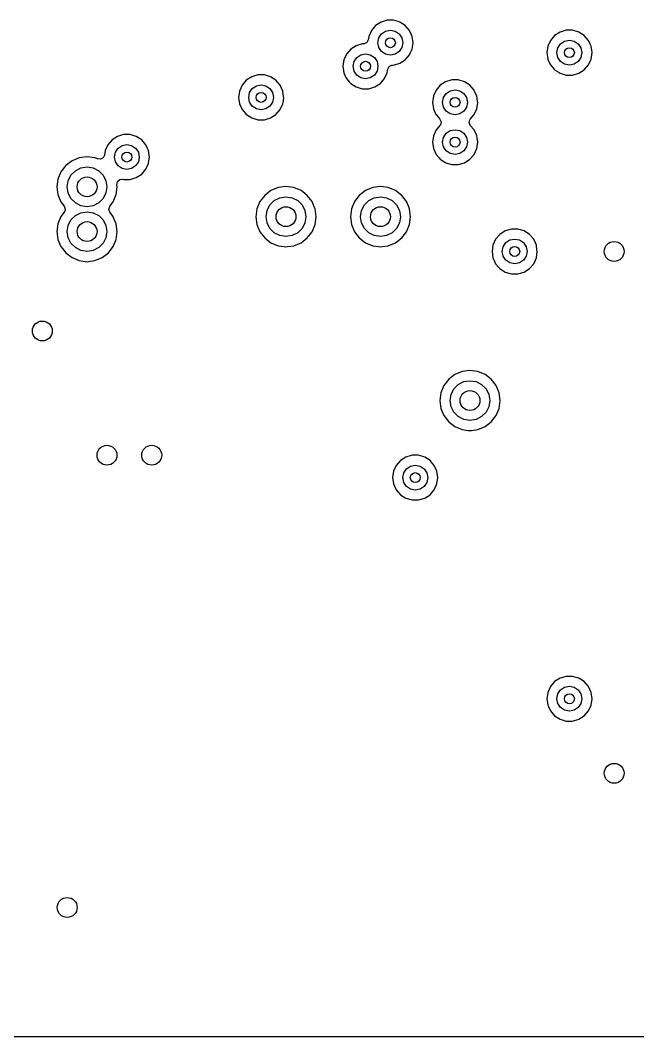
# Model space of a CAD drawing. Extents: x 0.4 to 10.6, y -8.1 to -0.4.
# Drawn here: x 6.427 to 6.916, y -3.445 to -2.64 of the extents above; entities that cross this region are included whole.
import ezdxf

# ---------------------------------------------------------------- set-up
doc = ezdxf.new("R2010")
doc.units = 0
doc.header["$MEASUREMENT"] = 0
doc.layers.add('BLACK', color=7, linetype='CONTINUOUS')

msp = doc.modelspace()

# ---------------------------------------------------------------- linework, layer by layer
at = {"layer": 'BLACK', "linetype": 'CONTINUOUS'}
for p, q in [((6.71792, -2.63974), (6.71303, -2.64118)), ((6.72302, -2.63974), (6.71792, -2.63974)), ((6.71792, -2.63974), (6.71792, -2.63974)), ((6.72658, -2.64079), (6.72302, -2.63974)), ((6.72302, -2.63974), (6.72302, -2.63974)), ((6.72792, -2.64118), (6.72658, -2.64079)), ((6.7054, -2.64779), (6.70328, -2.65243)), ((6.70874, -2.64394), (6.7054, -2.64779)), ((6.71303, -2.64118), (6.70874, -2.64394)), ((6.71303, -2.64118), (6.71303, -2.64118)), ((6.71351, -2.65052), (6.71671, -2.64839)), ((6.71671, -2.64839), (6.72047, -2.64764)), ((6.72047, -2.64764), (6.72424, -2.64839)), ((6.72424, -2.64839), (6.72743, -2.65052)), ((6.73221, -2.64394), (6.72792, -2.64118)), ((6.72792, -2.64118), (6.72792, -2.64118)), ((6.72792, -2.64118), (6.72792, -2.64118)), ((6.73555, -2.64779), (6.73221, -2.64394)), ((6.73221, -2.64394), (6.73221, -2.64394)), ((6.73221, -2.64394), (6.73221, -2.64394)), ((6.73688, -2.65072), (6.73555, -2.64779)), ((6.85965, -2.64762), (6.85476, -2.64905)), ((6.86475, -2.64762), (6.85965, -2.64762)), ((6.85965, -2.64762), (6.85965, -2.64762)), ((6.86956, -2.64903), (6.86475, -2.64762)), ((6.86475, -2.64762), (6.86475, -2.64762)), ((6.7029, -2.65508), (6.70184, -2.65724)), ((6.70328, -2.65243), (6.7029, -2.65508)), ((6.71063, -2.65748), (6.71138, -2.65371)), ((6.71138, -2.65371), (6.71351, -2.65052)), ((6.72743, -2.65052), (6.72957, -2.65371)), ((6.72957, -2.65371), (6.73031, -2.65748)), ((6.73767, -2.65243), (6.73688, -2.65072)), ((6.73839, -2.65748), (6.73767, -2.65243)), ((6.84713, -2.65567), (6.84501, -2.66031)), ((6.85047, -2.65181), (6.84713, -2.65567)), ((6.85476, -2.64906), (6.85047, -2.65181)), ((6.85476, -2.64905), (6.85476, -2.64906)), ((6.85525, -2.65839), (6.85844, -2.65626)), ((6.85844, -2.65626), (6.8622, -2.65551)), ((6.8622, -2.65551), (6.86597, -2.65626)), ((6.86597, -2.65626), (6.86916, -2.65839)), ((6.86965, -2.64905), (6.86956, -2.64903)), ((6.86965, -2.64906), (6.86965, -2.64905)), ((6.86965, -2.64905), (6.86965, -2.64905)), ((6.87394, -2.65181), (6.86965, -2.64906)), ((6.87728, -2.65567), (6.87394, -2.65181)), ((6.87394, -2.65181), (6.87394, -2.65181)), ((6.87394, -2.65181), (6.87394, -2.65181)), ((6.87865, -2.65866), (6.87728, -2.65567)), ((6.68905, -2.66262), (6.68571, -2.66647)), ((6.69334, -2.65986), (6.68905, -2.66262)), ((6.69824, -2.65843), (6.69334, -2.65986)), ((6.69334, -2.65986), (6.69334, -2.65986)), ((6.69904, -2.65843), (6.69824, -2.65843)), ((6.69971, -2.65837), (6.69904, -2.65843)), ((6.70184, -2.65724), (6.69971, -2.65837)), ((6.71138, -2.66125), (6.71063, -2.65748)), ((6.71351, -2.66444), (6.71138, -2.66125)), ((6.71671, -2.66657), (6.71351, -2.66444)), ((6.72743, -2.66444), (6.72424, -2.66657)), ((6.72957, -2.66125), (6.72743, -2.66444)), ((6.73031, -2.65748), (6.72957, -2.66125)), ((6.73637, -2.66535), (6.73767, -2.66253)), ((6.73767, -2.66253), (6.73811, -2.65943)), ((6.73811, -2.65943), (6.73839, -2.65748)), ((6.73839, -2.65748), (6.73839, -2.65748)), ((6.84501, -2.66031), (6.84429, -2.66535)), ((6.85236, -2.66535), (6.85311, -2.66159)), ((6.85311, -2.66159), (6.85525, -2.65839)), ((6.86916, -2.65839), (6.8713, -2.66159)), ((6.8713, -2.66159), (6.87205, -2.66535)), ((6.8794, -2.66031), (6.87865, -2.65866)), ((6.88012, -2.66535), (6.8794, -2.66031)), ((6.68359, -2.67111), (6.68287, -2.67616)), ((6.68571, -2.66647), (6.68359, -2.67111)), ((6.69094, -2.67616), (6.69169, -2.67239)), ((6.69169, -2.67239), (6.69383, -2.6692)), ((6.69383, -2.6692), (6.69702, -2.66707)), ((6.69702, -2.66707), (6.70079, -2.66632)), ((6.70079, -2.66632), (6.70455, -2.66707)), ((6.70455, -2.66707), (6.70775, -2.6692)), ((6.70775, -2.6692), (6.70988, -2.67239)), ((6.70988, -2.67239), (6.71063, -2.67616)), ((6.72047, -2.66732), (6.71671, -2.66657)), ((6.72424, -2.66657), (6.72047, -2.66732)), ((6.72792, -2.67378), (6.73221, -2.67102)), ((6.73221, -2.67102), (6.73555, -2.66717)), ((6.73555, -2.66717), (6.73637, -2.66535)), ((6.84429, -2.66535), (6.84429, -2.66535)), ((6.84429, -2.66535), (6.84501, -2.6704)), ((6.84501, -2.6704), (6.84655, -2.67378)), ((6.85311, -2.66912), (6.85236, -2.66535)), ((6.85525, -2.67231), (6.85311, -2.66912)), ((6.85844, -2.67445), (6.85525, -2.67231)), ((6.86916, -2.67231), (6.86597, -2.67445)), ((6.8713, -2.66912), (6.86916, -2.67231)), ((6.87205, -2.66535), (6.8713, -2.66912)), ((6.87728, -2.67504), (6.8794, -2.6704)), ((6.8794, -2.6704), (6.87986, -2.66717)), ((6.87986, -2.66717), (6.88012, -2.66535)), ((6.88012, -2.66535), (6.88012, -2.66535)), ((6.68287, -2.67616), (6.68287, -2.67616)), ((6.68287, -2.67616), (6.68359, -2.68121)), ((6.69169, -2.67993), (6.69094, -2.67616)), ((6.69383, -2.68312), (6.69169, -2.67993)), ((6.70988, -2.67993), (6.70775, -2.68312)), ((6.71063, -2.67616), (6.70988, -2.67993)), ((6.71798, -2.68121), (6.71817, -2.67987)), ((6.71817, -2.67987), (6.71836, -2.67856)), ((6.71836, -2.67856), (6.71942, -2.6764)), ((6.71942, -2.6764), (6.72155, -2.67527)), ((6.72155, -2.67527), (6.72222, -2.67522)), ((6.72222, -2.67522), (6.72302, -2.67522)), ((6.72302, -2.67522), (6.72792, -2.67378)), ((6.72302, -2.67522), (6.72302, -2.67522)), ((6.84655, -2.67378), (6.84713, -2.67504)), ((6.84713, -2.67504), (6.84982, -2.67815)), ((6.84982, -2.67815), (6.85047, -2.6789)), ((6.85047, -2.6789), (6.854, -2.68117)), ((6.8622, -2.6752), (6.85844, -2.67445)), ((6.86597, -2.67445), (6.8622, -2.6752)), ((6.86965, -2.68165), (6.87394, -2.6789)), ((6.87394, -2.6789), (6.87728, -2.67504)), ((6.60638, -2.68725), (6.60304, -2.6911)), ((6.61067, -2.68449), (6.60638, -2.68725)), ((6.61556, -2.68305), (6.61067, -2.68449)), ((6.61067, -2.68449), (6.61067, -2.68449)), ((6.62066, -2.68305), (6.61556, -2.68305)), ((6.61556, -2.68305), (6.61556, -2.68305)), ((6.62555, -2.68449), (6.62066, -2.68305)), ((6.62066, -2.68305), (6.62066, -2.68305)), ((6.62984, -2.68725), (6.62555, -2.68449)), ((6.62555, -2.68449), (6.62555, -2.68449)), ((6.62555, -2.68449), (6.62555, -2.68449)), ((6.62555, -2.68449), (6.62555, -2.68449)), ((6.63318, -2.6911), (6.62984, -2.68725)), ((6.62984, -2.68725), (6.62984, -2.68725)), ((6.62984, -2.68725), (6.62984, -2.68725)), ((6.68359, -2.68121), (6.68531, -2.68496)), ((6.68531, -2.68496), (6.68571, -2.68585)), ((6.68571, -2.68585), (6.68795, -2.68843)), ((6.68795, -2.68843), (6.68905, -2.6897)), ((6.69702, -2.68525), (6.69383, -2.68312)), ((6.70079, -2.686), (6.69702, -2.68525)), ((6.70455, -2.68525), (6.70079, -2.686)), ((6.70775, -2.68312), (6.70455, -2.68525)), ((6.71252, -2.6897), (6.71586, -2.68585)), ((6.71586, -2.68585), (6.71798, -2.68121)), ((6.76421, -2.68843), (6.75992, -2.69118)), ((6.7691, -2.68699), (6.76421, -2.68843)), ((6.76421, -2.68843), (6.76421, -2.68843)), ((6.7742, -2.68699), (6.7691, -2.68699)), ((6.7691, -2.68699), (6.7691, -2.68699)), ((6.7791, -2.68843), (6.7742, -2.68699)), ((6.7742, -2.68699), (6.7742, -2.68699)), ((6.78339, -2.69118), (6.7791, -2.68843)), ((6.7791, -2.68843), (6.7791, -2.68843)), ((6.7791, -2.68843), (6.7791, -2.68843)), ((6.7791, -2.68843), (6.7791, -2.68843)), ((6.854, -2.68117), (6.85476, -2.68165)), ((6.85476, -2.68165), (6.85965, -2.68309)), ((6.85965, -2.68309), (6.85965, -2.68309)), ((6.85965, -2.68309), (6.86475, -2.68309)), ((6.86475, -2.68309), (6.86965, -2.68165)), ((6.86475, -2.68309), (6.86475, -2.68309)), ((6.60092, -2.69574), (6.60019, -2.70079)), ((6.60304, -2.6911), (6.60092, -2.69574)), ((6.60827, -2.70079), (6.60902, -2.69702)), ((6.60902, -2.69702), (6.61115, -2.69383)), ((6.61115, -2.69383), (6.61434, -2.69169)), ((6.61434, -2.69169), (6.61811, -2.69094)), ((6.61811, -2.69094), (6.62188, -2.69169)), ((6.62188, -2.69169), (6.62507, -2.69383)), ((6.62507, -2.69383), (6.6272, -2.69702)), ((6.6272, -2.69702), (6.62795, -2.70079)), ((6.63426, -2.69346), (6.63318, -2.6911)), ((6.6353, -2.69574), (6.63426, -2.69346)), ((6.63595, -2.70024), (6.6353, -2.69574)), ((6.68905, -2.6897), (6.69135, -2.69118)), ((6.69135, -2.69118), (6.69334, -2.69246)), ((6.69334, -2.69246), (6.69824, -2.6939)), ((6.69824, -2.6939), (6.69824, -2.6939)), ((6.69824, -2.6939), (6.70334, -2.6939)), ((6.70334, -2.6939), (6.70823, -2.69246)), ((6.70334, -2.6939), (6.70334, -2.6939)), ((6.70823, -2.69246), (6.71252, -2.6897)), ((6.75658, -2.69504), (6.75446, -2.69968)), ((6.75992, -2.69118), (6.75658, -2.69504)), ((6.76469, -2.69776), (6.76789, -2.69563)), ((6.76789, -2.69563), (6.77165, -2.69488)), ((6.77165, -2.69488), (6.77542, -2.69563)), ((6.77542, -2.69563), (6.77861, -2.69776)), ((6.78673, -2.69504), (6.78339, -2.69118)), ((6.78339, -2.69118), (6.78339, -2.69118)), ((6.78339, -2.69118), (6.78339, -2.69118)), ((6.78742, -2.69656), (6.78673, -2.69504)), ((6.78885, -2.69968), (6.78742, -2.69656)), ((6.60019, -2.70079), (6.60019, -2.70079)), ((6.60019, -2.70079), (6.60092, -2.70584)), ((6.60902, -2.70455), (6.60827, -2.70079)), ((6.61115, -2.70775), (6.60902, -2.70455)), ((6.6272, -2.70455), (6.62507, -2.70775)), ((6.62795, -2.70079), (6.6272, -2.70455)), ((6.6353, -2.70584), (6.63546, -2.70472)), ((6.63546, -2.70472), (6.63603, -2.70079)), ((6.63603, -2.70079), (6.63595, -2.70024)), ((6.75446, -2.69968), (6.75373, -2.70472)), ((6.75373, -2.70472), (6.75373, -2.70472)), ((6.75373, -2.70472), (6.75446, -2.70977)), ((6.76181, -2.70472), (6.76256, -2.70096)), ((6.76256, -2.70849), (6.76181, -2.70472)), ((6.76256, -2.70096), (6.76469, -2.69776)), ((6.77861, -2.69776), (6.78075, -2.70096)), ((6.78075, -2.70096), (6.7815, -2.70472)), ((6.7815, -2.70472), (6.78075, -2.70849)), ((6.78945, -2.70386), (6.78885, -2.69968)), ((6.78885, -2.70977), (6.78957, -2.70472)), ((6.78957, -2.70472), (6.78945, -2.70386)), ((6.60092, -2.70584), (6.60272, -2.70977)), ((6.60272, -2.70977), (6.60304, -2.71047)), ((6.60304, -2.71047), (6.60573, -2.71358)), ((6.61434, -2.70988), (6.61115, -2.70775)), ((6.61811, -2.71063), (6.61434, -2.70988)), ((6.62188, -2.70988), (6.61811, -2.71063)), ((6.62507, -2.70775), (6.62188, -2.70988)), ((6.62984, -2.71433), (6.63318, -2.71047)), ((6.63318, -2.71047), (6.6353, -2.70584)), ((6.75446, -2.70977), (6.75654, -2.71433)), ((6.76469, -2.71168), (6.76256, -2.70849)), ((6.76789, -2.71382), (6.76469, -2.71168)), ((6.77861, -2.71168), (6.77542, -2.71382)), ((6.78075, -2.70849), (6.77861, -2.71168)), ((6.78673, -2.71441), (6.78885, -2.70977)), ((6.60573, -2.71358), (6.60638, -2.71433)), ((6.60638, -2.71433), (6.6065, -2.71441)), ((6.6065, -2.71441), (6.61067, -2.71709)), ((6.61067, -2.71709), (6.61556, -2.71852)), ((6.61556, -2.71852), (6.61556, -2.71852)), ((6.61556, -2.71852), (6.62066, -2.71852)), ((6.62066, -2.71852), (6.62555, -2.71709)), ((6.62066, -2.71852), (6.62066, -2.71852)), ((6.62555, -2.71709), (6.62984, -2.71433)), ((6.75654, -2.71433), (6.75658, -2.71441)), ((6.75658, -2.71441), (6.75963, -2.71793)), ((6.75963, -2.71793), (6.76057, -2.72015)), ((6.76057, -2.72015), (6.76002, -2.7225)), ((6.77165, -2.71457), (6.76789, -2.71382)), ((6.77542, -2.71382), (6.77165, -2.71457)), ((6.78276, -2.72079), (6.78331, -2.71845)), ((6.7837, -2.72301), (6.78276, -2.72079)), ((6.78331, -2.71845), (6.7837, -2.71791)), ((6.7837, -2.71791), (6.78673, -2.71441)), ((6.7566, -2.72653), (6.75448, -2.73117)), ((6.75963, -2.72304), (6.7566, -2.72653)), ((6.76002, -2.7225), (6.75963, -2.72304)), ((6.76258, -2.73245), (6.76471, -2.72926)), ((6.76471, -2.72926), (6.76791, -2.72713)), ((6.76791, -2.72713), (6.77167, -2.72638)), ((6.77167, -2.72638), (6.77544, -2.72713)), ((6.77544, -2.72713), (6.77863, -2.72926)), ((6.77863, -2.72926), (6.78077, -2.73245)), ((6.78675, -2.72653), (6.7837, -2.72301)), ((6.78855, -2.73047), (6.78675, -2.72653)), ((6.50008, -2.73449), (6.49674, -2.73834)), ((6.50437, -2.73173), (6.50008, -2.73449)), ((6.50926, -2.7303), (6.50437, -2.73173)), ((6.50437, -2.73173), (6.50437, -2.73173)), ((6.51436, -2.7303), (6.50926, -2.7303)), ((6.50926, -2.7303), (6.50926, -2.7303)), ((6.51925, -2.73173), (6.51436, -2.7303)), ((6.51436, -2.7303), (6.51436, -2.7303)), ((6.52355, -2.73449), (6.51925, -2.73173)), ((6.51925, -2.73173), (6.51925, -2.73173)), ((6.51925, -2.73173), (6.51925, -2.73173)), ((6.51925, -2.73173), (6.51925, -2.73173)), ((6.52689, -2.73834), (6.52355, -2.73449)), ((6.52355, -2.73449), (6.52355, -2.73449)), ((6.52355, -2.73449), (6.52355, -2.73449)), ((6.75448, -2.73117), (6.75375, -2.73622)), ((6.75375, -2.73622), (6.75375, -2.73622)), ((6.75375, -2.73622), (6.75448, -2.74127)), ((6.76183, -2.73622), (6.76258, -2.73245)), ((6.76258, -2.73999), (6.76183, -2.73622)), ((6.78077, -2.73245), (6.78152, -2.73622)), ((6.78152, -2.73622), (6.78077, -2.73999)), ((6.78887, -2.73117), (6.78855, -2.73047)), ((6.78934, -2.73449), (6.78887, -2.73117)), ((6.78887, -2.74127), (6.78959, -2.73622)), ((6.78959, -2.73622), (6.78934, -2.73449)), ((6.49462, -2.74298), (6.49411, -2.74652)), ((6.49674, -2.73834), (6.49462, -2.74298)), ((6.50197, -2.74803), (6.50272, -2.74426)), ((6.50272, -2.74426), (6.50485, -2.74107)), ((6.50485, -2.74107), (6.50804, -2.73894)), ((6.50804, -2.73894), (6.51181, -2.73819)), ((6.51181, -2.73819), (6.51558, -2.73894)), ((6.51558, -2.73894), (6.51877, -2.74107)), ((6.51877, -2.74107), (6.5209, -2.74426)), ((6.5209, -2.74426), (6.52165, -2.74803)), ((6.52822, -2.74127), (6.52689, -2.73834)), ((6.529, -2.74298), (6.52822, -2.74127)), ((6.52973, -2.74803), (6.529, -2.74298)), ((6.75448, -2.74127), (6.7566, -2.74591)), ((6.76471, -2.74318), (6.76258, -2.73999)), ((6.76791, -2.74531), (6.76471, -2.74318)), ((6.77167, -2.74606), (6.76791, -2.74531)), ((6.77544, -2.74531), (6.77167, -2.74606)), ((6.77863, -2.74318), (6.77544, -2.74531)), ((6.78077, -2.73999), (6.77863, -2.74318)), ((6.78675, -2.74591), (6.78887, -2.74127)), ((6.46839, -2.751), (6.46345, -2.75479)), ((6.47414, -2.74862), (6.46839, -2.751)), ((6.46839, -2.751), (6.46839, -2.751)), ((6.48031, -2.74781), (6.47414, -2.74862)), ((6.47414, -2.74862), (6.47414, -2.74862)), ((6.48032, -2.74781), (6.48031, -2.74781)), ((6.48649, -2.74862), (6.48032, -2.74781)), ((6.48876, -2.74956), (6.48649, -2.74862)), ((6.48649, -2.74862), (6.48649, -2.74862)), ((6.49092, -2.7498), (6.48876, -2.74956)), ((6.49305, -2.74868), (6.49092, -2.7498)), ((6.49411, -2.74652), (6.49305, -2.74868)), ((6.50272, -2.7518), (6.50197, -2.74803)), ((6.50485, -2.75499), (6.50272, -2.7518)), ((6.5209, -2.7518), (6.51877, -2.75499)), ((6.52165, -2.74803), (6.5209, -2.7518)), ((6.52689, -2.75772), (6.529, -2.75308)), ((6.529, -2.75308), (6.5293, -2.751)), ((6.5293, -2.751), (6.52973, -2.74803)), ((6.52973, -2.74803), (6.52973, -2.74803)), ((6.7566, -2.74591), (6.7566, -2.74591)), ((6.7566, -2.74591), (6.75895, -2.74862)), ((6.75895, -2.74862), (6.75994, -2.74976)), ((6.75994, -2.74976), (6.76365, -2.75215)), ((6.76365, -2.75215), (6.76423, -2.75252)), ((6.76423, -2.75252), (6.76912, -2.75396)), ((6.77422, -2.75396), (6.77912, -2.75252)), ((6.77912, -2.75252), (6.78341, -2.74976)), ((6.78341, -2.74976), (6.78675, -2.74591)), ((6.45966, -2.75973), (6.45728, -2.76548)), ((6.46345, -2.75479), (6.45966, -2.75973)), ((6.45966, -2.75973), (6.45966, -2.75973)), ((6.46345, -2.75479), (6.46345, -2.75479)), ((6.46757, -2.7624), (6.47106, -2.75891)), ((6.47106, -2.75891), (6.47545, -2.75668)), ((6.47545, -2.75668), (6.48031, -2.75591)), ((6.48031, -2.75591), (6.48518, -2.75668)), ((6.48518, -2.75668), (6.48957, -2.75891)), ((6.48957, -2.75891), (6.49306, -2.7624)), ((6.50804, -2.75712), (6.50485, -2.75499)), ((6.51181, -2.75787), (6.50804, -2.75712)), ((6.51558, -2.75712), (6.51181, -2.75787)), ((6.51877, -2.75499), (6.51558, -2.75712)), ((6.52355, -2.76157), (6.52689, -2.75772)), ((6.76912, -2.75396), (6.76912, -2.75396)), ((6.76912, -2.75396), (6.77422, -2.75396)), ((6.77422, -2.75396), (6.77422, -2.75396)), ((6.45728, -2.76548), (6.45647, -2.77165)), ((6.45728, -2.76548), (6.45728, -2.76548)), ((6.46457, -2.77165), (6.46534, -2.76679)), ((6.46534, -2.76679), (6.46757, -2.7624)), ((6.49306, -2.7624), (6.49529, -2.76679)), ((6.49529, -2.76679), (6.49606, -2.77165)), ((6.50393, -2.76991), (6.50434, -2.76772)), ((6.50434, -2.76772), (6.50437, -2.76754)), ((6.50437, -2.76754), (6.50612, -2.76588)), ((6.50612, -2.76588), (6.50851, -2.76557)), ((6.50851, -2.76557), (6.50889, -2.76566)), ((6.50889, -2.76566), (6.50926, -2.76577)), ((6.50926, -2.76577), (6.50926, -2.76577)), ((6.50926, -2.76577), (6.51436, -2.76577)), ((6.51436, -2.76577), (6.51925, -2.76433)), ((6.51436, -2.76577), (6.51436, -2.76577)), ((6.51925, -2.76433), (6.52355, -2.76157)), ((6.45647, -2.77165), (6.45647, -2.77165)), ((6.45647, -2.77165), (6.45728, -2.77783)), ((6.46534, -2.77652), (6.46457, -2.77165)), ((6.46757, -2.78091), (6.46534, -2.77652)), ((6.49529, -2.77652), (6.49306, -2.78091)), ((6.49606, -2.77165), (6.49529, -2.77652)), ((6.50335, -2.77783), (6.50416, -2.77165)), ((6.50416, -2.77165), (6.50393, -2.76991)), ((6.62587, -2.77462), (6.62093, -2.77841)), ((6.63162, -2.77224), (6.62587, -2.77462)), ((6.62587, -2.77462), (6.62587, -2.77462)), ((6.6378, -2.77143), (6.63162, -2.77224)), ((6.63162, -2.77224), (6.63162, -2.77224)), ((6.64397, -2.77224), (6.6378, -2.77143)), ((6.6378, -2.77143), (6.6378, -2.77143)), ((6.64972, -2.77462), (6.64397, -2.77224)), ((6.64397, -2.77224), (6.64397, -2.77224)), ((6.65112, -2.7757), (6.64972, -2.77462)), ((6.64972, -2.77462), (6.64972, -2.77462)), ((6.64972, -2.77462), (6.64972, -2.77462)), ((6.65466, -2.77841), (6.65112, -2.7757)), ((6.70068, -2.77462), (6.69574, -2.77841)), ((6.70643, -2.77224), (6.70068, -2.77462)), ((6.70068, -2.77462), (6.70068, -2.77462)), ((6.7126, -2.77143), (6.70643, -2.77224)), ((6.70643, -2.77224), (6.70643, -2.77224)), ((6.71877, -2.77224), (6.7126, -2.77143)), ((6.7126, -2.77143), (6.7126, -2.77143)), ((6.72452, -2.77462), (6.71877, -2.77224)), ((6.71877, -2.77224), (6.71877, -2.77224)), ((6.72593, -2.7757), (6.72452, -2.77462)), ((6.72452, -2.77462), (6.72452, -2.77462)), ((6.72452, -2.77462), (6.72452, -2.77462)), ((6.72946, -2.77841), (6.72593, -2.7757)), ((6.45728, -2.77783), (6.45728, -2.77783)), ((6.45728, -2.77783), (6.45966, -2.78358)), ((6.45966, -2.78358), (6.45966, -2.78358)), ((6.45966, -2.78358), (6.46229, -2.787)), ((6.47106, -2.78439), (6.46757, -2.78091)), ((6.47545, -2.78663), (6.47106, -2.78439)), ((6.48957, -2.78439), (6.48518, -2.78663)), ((6.49306, -2.78091), (6.48957, -2.78439)), ((6.49834, -2.787), (6.50097, -2.78358)), ((6.50097, -2.78358), (6.50335, -2.77783)), ((6.61714, -2.78335), (6.61476, -2.7891)), ((6.62093, -2.77841), (6.61714, -2.78335)), ((6.61714, -2.78335), (6.61714, -2.78335)), ((6.62093, -2.77841), (6.62093, -2.77841)), ((6.62505, -2.78602), (6.62854, -2.78254)), ((6.62854, -2.78254), (6.63293, -2.7803)), ((6.63293, -2.7803), (6.6378, -2.77953)), ((6.6378, -2.77953), (6.64266, -2.7803)), ((6.64266, -2.7803), (6.64705, -2.78254)), ((6.64705, -2.78254), (6.65054, -2.78602)), ((6.65845, -2.78335), (6.65466, -2.77841)), ((6.65466, -2.77841), (6.65466, -2.77841)), ((6.65466, -2.77841), (6.65466, -2.77841)), ((6.65466, -2.77841), (6.65466, -2.77841)), ((6.65466, -2.77841), (6.65466, -2.77841)), ((6.66017, -2.78751), (6.65845, -2.78335)), ((6.65845, -2.78335), (6.65845, -2.78335)), ((6.69195, -2.78335), (6.68957, -2.7891)), ((6.69574, -2.77841), (6.69195, -2.78335)), ((6.69195, -2.78335), (6.69195, -2.78335)), ((6.69574, -2.77841), (6.69574, -2.77841)), ((6.69986, -2.78602), (6.70334, -2.78254)), ((6.70334, -2.78254), (6.70773, -2.7803)), ((6.70773, -2.7803), (6.7126, -2.77953)), ((6.7126, -2.77953), (6.71746, -2.7803)), ((6.71746, -2.7803), (6.72185, -2.78254)), ((6.72185, -2.78254), (6.72534, -2.78602)), ((6.73325, -2.78335), (6.72946, -2.77841)), ((6.72946, -2.77841), (6.72946, -2.77841)), ((6.72946, -2.77841), (6.72946, -2.77841)), ((6.72946, -2.77841), (6.72946, -2.77841)), ((6.72946, -2.77841), (6.72946, -2.77841)), ((6.73497, -2.78751), (6.73325, -2.78335)), ((6.73325, -2.78335), (6.73325, -2.78335)), ((6.46229, -2.79174), (6.45966, -2.79516)), ((6.46229, -2.787), (6.46309, -2.78927)), ((6.46241, -2.79158), (6.46229, -2.79174)), ((6.46309, -2.78927), (6.46241, -2.79158)), ((6.47106, -2.79435), (6.47545, -2.79211)), ((6.48031, -2.7874), (6.47545, -2.78663)), ((6.47545, -2.79211), (6.48031, -2.79134)), ((6.48518, -2.78663), (6.48031, -2.7874)), ((6.48031, -2.79134), (6.48518, -2.79211)), ((6.48518, -2.79211), (6.48957, -2.79435)), ((6.49754, -2.78947), (6.49822, -2.78716)), ((6.49834, -2.79174), (6.49754, -2.78947)), ((6.49822, -2.78716), (6.49834, -2.787)), ((6.50097, -2.79516), (6.49834, -2.79174)), ((6.61476, -2.7891), (6.61395, -2.79528)), ((6.61476, -2.7891), (6.61476, -2.7891)), ((6.62205, -2.79528), (6.62282, -2.79041)), ((6.62282, -2.79041), (6.62505, -2.78602)), ((6.65054, -2.78602), (6.65277, -2.79041)), ((6.65277, -2.79041), (6.65354, -2.79528)), ((6.66083, -2.7891), (6.66017, -2.78751)), ((6.66164, -2.79528), (6.66083, -2.7891)), ((6.68957, -2.7891), (6.68875, -2.79528)), ((6.68957, -2.7891), (6.68957, -2.7891)), ((6.69685, -2.79528), (6.69762, -2.79041)), ((6.69762, -2.79041), (6.69986, -2.78602)), ((6.72534, -2.78602), (6.72758, -2.79041)), ((6.72758, -2.79041), (6.72835, -2.79528)), ((6.73563, -2.7891), (6.73497, -2.78751)), ((6.73644, -2.79528), (6.73563, -2.7891)), ((6.45728, -2.80091), (6.45647, -2.80709)), ((6.45966, -2.79516), (6.45728, -2.80091)), ((6.45728, -2.80091), (6.45728, -2.80091)), ((6.45966, -2.79516), (6.45966, -2.79516)), ((6.46534, -2.80222), (6.46757, -2.79783)), ((6.46757, -2.79783), (6.47106, -2.79435)), ((6.48957, -2.79435), (6.49306, -2.79783)), ((6.49306, -2.79783), (6.49529, -2.80222)), ((6.50101, -2.79528), (6.50097, -2.79516)), ((6.50097, -2.79516), (6.50097, -2.79516)), ((6.5024, -2.79862), (6.50101, -2.79528)), ((6.50335, -2.80091), (6.5024, -2.79862)), ((6.50416, -2.80709), (6.50335, -2.80091)), ((6.61395, -2.79528), (6.61395, -2.79528)), ((6.61395, -2.79528), (6.61476, -2.80145)), ((6.61476, -2.80145), (6.61476, -2.80145)), ((6.61476, -2.80145), (6.61714, -2.8072)), ((6.62282, -2.80014), (6.62205, -2.79528)), ((6.62505, -2.80453), (6.62282, -2.80014)), ((6.65277, -2.80014), (6.65054, -2.80453)), ((6.65354, -2.79528), (6.65277, -2.80014)), ((6.65845, -2.8072), (6.66083, -2.80145)), ((6.66083, -2.80145), (6.66164, -2.79528)), ((6.68875, -2.79528), (6.68875, -2.79528)), ((6.68875, -2.79528), (6.68957, -2.80145)), ((6.68957, -2.80145), (6.68957, -2.80145)), ((6.68957, -2.80145), (6.69195, -2.8072)), ((6.69762, -2.80014), (6.69685, -2.79528)), ((6.69986, -2.80453), (6.69762, -2.80014)), ((6.72758, -2.80014), (6.72534, -2.80453)), ((6.72835, -2.79528), (6.72758, -2.80014)), ((6.73325, -2.8072), (6.73563, -2.80145)), ((6.73563, -2.80145), (6.73644, -2.79528)), ((6.45647, -2.80709), (6.45647, -2.80709)), ((6.45647, -2.80709), (6.45728, -2.81326)), ((6.46457, -2.80709), (6.46534, -2.80222)), ((6.46534, -2.81195), (6.46457, -2.80709)), ((6.49529, -2.80222), (6.49606, -2.80709)), ((6.49606, -2.80709), (6.49529, -2.81195)), ((6.50335, -2.81326), (6.50416, -2.80709)), ((6.61714, -2.8072), (6.61714, -2.8072)), ((6.61714, -2.8072), (6.62093, -2.81214)), ((6.62854, -2.80802), (6.62505, -2.80453)), ((6.63293, -2.81025), (6.62854, -2.80802)), ((6.64705, -2.80802), (6.64266, -2.81025)), ((6.65054, -2.80453), (6.64705, -2.80802)), ((6.65466, -2.81214), (6.65845, -2.8072)), ((6.69195, -2.8072), (6.69195, -2.8072)), ((6.69195, -2.8072), (6.69574, -2.81214)), ((6.70334, -2.80802), (6.69986, -2.80453)), ((6.70773, -2.81025), (6.70334, -2.80802)), ((6.72185, -2.80802), (6.71746, -2.81025)), ((6.72534, -2.80453), (6.72185, -2.80802)), ((6.72946, -2.81214), (6.73325, -2.8072)), ((6.80714, -2.80929), (6.8038, -2.81315)), ((6.81143, -2.80654), (6.80714, -2.80929)), ((6.81633, -2.8051), (6.81143, -2.80654)), ((6.81143, -2.80654), (6.81143, -2.80654)), ((6.82143, -2.8051), (6.81633, -2.8051)), ((6.81633, -2.8051), (6.81633, -2.8051)), ((6.82632, -2.80654), (6.82143, -2.8051)), ((6.82143, -2.8051), (6.82143, -2.8051)), ((6.83061, -2.80929), (6.82632, -2.80654)), ((6.82632, -2.80654), (6.82632, -2.80654)), ((6.82632, -2.80654), (6.82632, -2.80654)), ((6.82632, -2.80654), (6.82632, -2.80654)), ((6.83395, -2.81315), (6.83061, -2.80929)), ((6.83061, -2.80929), (6.83061, -2.80929)), ((6.83061, -2.80929), (6.83061, -2.80929)), ((6.45728, -2.81326), (6.45728, -2.81326)), ((6.45728, -2.81326), (6.45966, -2.81901)), ((6.46757, -2.81634), (6.46534, -2.81195)), ((6.47106, -2.81983), (6.46757, -2.81634)), ((6.49306, -2.81634), (6.48957, -2.81983)), ((6.49529, -2.81195), (6.49306, -2.81634)), ((6.50097, -2.81901), (6.50335, -2.81326)), ((6.62093, -2.81214), (6.62093, -2.81214)), ((6.62093, -2.81214), (6.62587, -2.81593)), ((6.62587, -2.81593), (6.63162, -2.81831)), ((6.6378, -2.81102), (6.63293, -2.81025)), ((6.64266, -2.81025), (6.6378, -2.81102)), ((6.64397, -2.81831), (6.64972, -2.81593)), ((6.64972, -2.81593), (6.65466, -2.81214)), ((6.69574, -2.81214), (6.69574, -2.81214)), ((6.69574, -2.81214), (6.70068, -2.81593)), ((6.70068, -2.81593), (6.70643, -2.81831)), ((6.7126, -2.81102), (6.70773, -2.81025)), ((6.71746, -2.81025), (6.7126, -2.81102)), ((6.71877, -2.81831), (6.72452, -2.81593)), ((6.72452, -2.81593), (6.72946, -2.81214)), ((6.80169, -2.81779), (6.80096, -2.82283)), ((6.8038, -2.81315), (6.80169, -2.81779)), ((6.80978, -2.81907), (6.81192, -2.81587)), ((6.81192, -2.81587), (6.81511, -2.81374)), ((6.81511, -2.81374), (6.81888, -2.81299)), ((6.81888, -2.81299), (6.82264, -2.81374)), ((6.82264, -2.81374), (6.82584, -2.81587)), ((6.82584, -2.81587), (6.82797, -2.81907)), ((6.83522, -2.81593), (6.83395, -2.81315)), ((6.83607, -2.81779), (6.83522, -2.81593)), ((6.83625, -2.81901), (6.83607, -2.81779)), ((6.45966, -2.81901), (6.45966, -2.81901)), ((6.45966, -2.81901), (6.4626, -2.82283)), ((6.4626, -2.82283), (6.46345, -2.82395)), ((6.46345, -2.82395), (6.46839, -2.82774)), ((6.47545, -2.82206), (6.47106, -2.81983)), ((6.48031, -2.82283), (6.47545, -2.82206)), ((6.48518, -2.82206), (6.48031, -2.82283)), ((6.48957, -2.81983), (6.48518, -2.82206)), ((6.49224, -2.82774), (6.49718, -2.82395)), ((6.49718, -2.82395), (6.49803, -2.82283)), ((6.49803, -2.82283), (6.50097, -2.81901)), ((6.63162, -2.81831), (6.63625, -2.81892)), ((6.63625, -2.81892), (6.6378, -2.81912)), ((6.6378, -2.81912), (6.63903, -2.81896)), ((6.6378, -2.81912), (6.6378, -2.81912)), ((6.6378, -2.81912), (6.6378, -2.81912)), ((6.63903, -2.81896), (6.64397, -2.81831)), ((6.70643, -2.81831), (6.71106, -2.81892)), ((6.71106, -2.81892), (6.7126, -2.81912)), ((6.7126, -2.81912), (6.71383, -2.81896)), ((6.7126, -2.81912), (6.7126, -2.81912)), ((6.7126, -2.81912), (6.7126, -2.81912)), ((6.71383, -2.81896), (6.71877, -2.81831)), ((6.80096, -2.82283), (6.80096, -2.82283)), ((6.80096, -2.82283), (6.80169, -2.82788)), ((6.80904, -2.82283), (6.80978, -2.81907)), ((6.80978, -2.8266), (6.80904, -2.82283)), ((6.82797, -2.81907), (6.82872, -2.82283)), ((6.82872, -2.82283), (6.82797, -2.8266)), ((6.83607, -2.82788), (6.8368, -2.82283)), ((6.8368, -2.82283), (6.83625, -2.81901)), ((6.46839, -2.82774), (6.46839, -2.82774)), ((6.46839, -2.82774), (6.46839, -2.82774)), ((6.46839, -2.82774), (6.47025, -2.82851)), ((6.47025, -2.82851), (6.47414, -2.83012)), ((6.47414, -2.83012), (6.47877, -2.83073)), ((6.47877, -2.83073), (6.48031, -2.83093)), ((6.48031, -2.83093), (6.48031, -2.83093)), ((6.48031, -2.83093), (6.48032, -2.83093)), ((6.48032, -2.83093), (6.48155, -2.83077)), ((6.48155, -2.83077), (6.48649, -2.83012)), ((6.48649, -2.83012), (6.49224, -2.82774)), ((6.80169, -2.82788), (6.80271, -2.83012)), ((6.80271, -2.83012), (6.8038, -2.83252)), ((6.8038, -2.83252), (6.80634, -2.83544)), ((6.81192, -2.82979), (6.80978, -2.8266)), ((6.81511, -2.83193), (6.81192, -2.82979)), ((6.81888, -2.83268), (6.81511, -2.83193)), ((6.82264, -2.83193), (6.81888, -2.83268)), ((6.82584, -2.82979), (6.82264, -2.83193)), ((6.82797, -2.8266), (6.82584, -2.82979)), ((6.83061, -2.83638), (6.83395, -2.83252)), ((6.83395, -2.83252), (6.83607, -2.82788)), ((6.80634, -2.83544), (6.80714, -2.83638)), ((6.80714, -2.83638), (6.81066, -2.83864)), ((6.81066, -2.83864), (6.81143, -2.83913)), ((6.81143, -2.83913), (6.81633, -2.84057)), ((6.81633, -2.84057), (6.81633, -2.84057)), ((6.81633, -2.84057), (6.82143, -2.84057)), ((6.82143, -2.84057), (6.82632, -2.83913)), ((6.82143, -2.84057), (6.82143, -2.84057)), ((6.82632, -2.83913), (6.83061, -2.83638)), ((6.77154, -2.92029), (6.7666, -2.92408)), ((6.77729, -2.91791), (6.77154, -2.92029)), ((6.77154, -2.92029), (6.77154, -2.92029)), ((6.78346, -2.9171), (6.77729, -2.91791)), ((6.77729, -2.91791), (6.77729, -2.91791)), ((6.78964, -2.91791), (6.78346, -2.9171)), ((6.78346, -2.9171), (6.78346, -2.9171)), ((6.79539, -2.92029), (6.78964, -2.91791)), ((6.78964, -2.91791), (6.78964, -2.91791)), ((6.80033, -2.92408), (6.79539, -2.92029)), ((6.76281, -2.92902), (6.76043, -2.93477)), ((6.7666, -2.92408), (6.76281, -2.92902)), ((6.76281, -2.92902), (6.76281, -2.92902)), ((6.7666, -2.92408), (6.7666, -2.92408)), ((6.77072, -2.93169), (6.77421, -2.9282)), ((6.77421, -2.9282), (6.7786, -2.92597)), ((6.7786, -2.92597), (6.78346, -2.9252)), ((6.78346, -2.9252), (6.78833, -2.92597)), ((6.78833, -2.92597), (6.79272, -2.9282)), ((6.79272, -2.9282), (6.7962, -2.93169)), ((6.80412, -2.92902), (6.80033, -2.92408)), ((6.80033, -2.92408), (6.80033, -2.92408)), ((6.80033, -2.92408), (6.80033, -2.92408)), ((6.80033, -2.92408), (6.80033, -2.92408)), ((6.80033, -2.92408), (6.80033, -2.92408)), ((6.8065, -2.93477), (6.80412, -2.92902)), ((6.80412, -2.92902), (6.80412, -2.92902)), ((6.76043, -2.93477), (6.75962, -2.94094)), ((6.76043, -2.93477), (6.76043, -2.93477)), ((6.76772, -2.94094), (6.76849, -2.93608)), ((6.76849, -2.93608), (6.77072, -2.93169)), ((6.7962, -2.93169), (6.79844, -2.93608)), ((6.79844, -2.93608), (6.79921, -2.94094)), ((6.80731, -2.94094), (6.8065, -2.93477)), ((6.75962, -2.94094), (6.75962, -2.94094)), ((6.75962, -2.94094), (6.76043, -2.94712)), ((6.76849, -2.94581), (6.76772, -2.94094)), ((6.77072, -2.9502), (6.76849, -2.94581)), ((6.79844, -2.94581), (6.7962, -2.9502)), ((6.79921, -2.94094), (6.79844, -2.94581)), ((6.8065, -2.94712), (6.80731, -2.94094)), ((6.76043, -2.94712), (6.76043, -2.94712)), ((6.76043, -2.94712), (6.76281, -2.95287)), ((6.76281, -2.95287), (6.76281, -2.95287)), ((6.76281, -2.95287), (6.76281, -2.95287)), ((6.76281, -2.95287), (6.7666, -2.95781)), ((6.77421, -2.95369), (6.77072, -2.9502)), ((6.7786, -2.95592), (6.77421, -2.95369)), ((6.79272, -2.95369), (6.78833, -2.95592)), ((6.7962, -2.9502), (6.79272, -2.95369)), ((6.80033, -2.95781), (6.80412, -2.95287)), ((6.80412, -2.95287), (6.8065, -2.94712)), ((6.7666, -2.95781), (6.77154, -2.9616)), ((6.77154, -2.9616), (6.77729, -2.96398)), ((6.78346, -2.95669), (6.7786, -2.95592)), ((6.78833, -2.95592), (6.78346, -2.95669)), ((6.78964, -2.96398), (6.79539, -2.9616)), ((6.79539, -2.9616), (6.80033, -2.95781)), ((6.77729, -2.96398), (6.78192, -2.96459)), ((6.78192, -2.96459), (6.78346, -2.96479)), ((6.78346, -2.96479), (6.7847, -2.96463)), ((6.78346, -2.96479), (6.78346, -2.96479)), ((6.78346, -2.96479), (6.78346, -2.96479)), ((6.7847, -2.96463), (6.78964, -2.96398)), ((6.73271, -2.98567), (6.72842, -2.98843)), ((6.73761, -2.98423), (6.73271, -2.98567)), ((6.73271, -2.98567), (6.73271, -2.98567)), ((6.74271, -2.98423), (6.73761, -2.98423)), ((6.73761, -2.98423), (6.73761, -2.98423)), ((6.7476, -2.98567), (6.74271, -2.98423)), ((6.74271, -2.98423), (6.74271, -2.98423)), ((6.75189, -2.98843), (6.7476, -2.98567)), ((6.7476, -2.98567), (6.7476, -2.98567)), ((6.7476, -2.98567), (6.7476, -2.98567)), ((6.7476, -2.98567), (6.7476, -2.98567)), ((6.72508, -2.99228), (6.72296, -2.99692)), ((6.72842, -2.98843), (6.72508, -2.99228)), ((6.73106, -2.9982), (6.7332, -2.99501)), ((6.7332, -2.99501), (6.73639, -2.99288)), ((6.73639, -2.99288), (6.74016, -2.99213)), ((6.74016, -2.99213), (6.74392, -2.99288)), ((6.74392, -2.99288), (6.74712, -2.99501)), ((6.74712, -2.99501), (6.74925, -2.9982)), ((6.75523, -2.99228), (6.75189, -2.98843)), ((6.75189, -2.98843), (6.75189, -2.98843)), ((6.75189, -2.98843), (6.75189, -2.98843)), ((6.75735, -2.99692), (6.75523, -2.99228)), ((6.72296, -2.99692), (6.72224, -3.00197)), ((6.72224, -3.00197), (6.72224, -3.00197)), ((6.72224, -3.00197), (6.72296, -3.00702)), ((6.73031, -3.00197), (6.73106, -2.9982)), ((6.73106, -3.00574), (6.73031, -3.00197)), ((6.74925, -2.9982), (6.75, -3.00197)), ((6.75, -3.00197), (6.74925, -3.00574)), ((6.75808, -3.00197), (6.75735, -2.99692)), ((6.75735, -3.00702), (6.75808, -3.00197)), ((6.72296, -3.00702), (6.72508, -3.01166)), ((6.7332, -3.00893), (6.73106, -3.00574)), ((6.73639, -3.01106), (6.7332, -3.00893)), ((6.74016, -3.01181), (6.73639, -3.01106)), ((6.74392, -3.01106), (6.74016, -3.01181)), ((6.74712, -3.00893), (6.74392, -3.01106)), ((6.74925, -3.00574), (6.74712, -3.00893)), ((6.75523, -3.01166), (6.75735, -3.00702)), ((6.72508, -3.01166), (6.72508, -3.01166)), ((6.72508, -3.01166), (6.72842, -3.01551)), ((6.72842, -3.01551), (6.72842, -3.01551)), ((6.72842, -3.01551), (6.73271, -3.01827)), ((6.73271, -3.01827), (6.73271, -3.01827)), ((6.73271, -3.01827), (6.73761, -3.0197)), ((6.74271, -3.0197), (6.7476, -3.01827)), ((6.7476, -3.01827), (6.75189, -3.01551)), ((6.75189, -3.01551), (6.75523, -3.01166)), ((6.73761, -3.0197), (6.73761, -3.0197)), ((6.73761, -3.0197), (6.74271, -3.0197)), ((6.74271, -3.0197), (6.74271, -3.0197)), ((6.85047, -3.16362), (6.84713, -3.16748)), ((6.85476, -3.16087), (6.85047, -3.16362)), ((6.85965, -3.15943), (6.85476, -3.16087)), ((6.85476, -3.16087), (6.85476, -3.16087)), ((6.86475, -3.15943), (6.85965, -3.15943)), ((6.85965, -3.15943), (6.85965, -3.15943)), ((6.86952, -3.16083), (6.86475, -3.15943)), ((6.86475, -3.15943), (6.86475, -3.15943)), ((6.86965, -3.16087), (6.86952, -3.16083)), ((6.87394, -3.16362), (6.86965, -3.16087)), ((6.86965, -3.16087), (6.86965, -3.16087)), ((6.86965, -3.16087), (6.86965, -3.16087)), ((6.87728, -3.16748), (6.87394, -3.16362)), ((6.87394, -3.16362), (6.87394, -3.16362)), ((6.87394, -3.16362), (6.87394, -3.16362)), ((6.84501, -3.17212), (6.84429, -3.17717)), ((6.84713, -3.16748), (6.84501, -3.17212)), ((6.85311, -3.1734), (6.85525, -3.17021)), ((6.85525, -3.17021), (6.85844, -3.16807)), ((6.85844, -3.16807), (6.8622, -3.16732)), ((6.8622, -3.16732), (6.86597, -3.16807)), ((6.86597, -3.16807), (6.86916, -3.17021)), ((6.86916, -3.17021), (6.8713, -3.1734)), ((6.8794, -3.17212), (6.87728, -3.16748)), ((6.88012, -3.17717), (6.8794, -3.17212)), ((6.84429, -3.17717), (6.84429, -3.17717)), ((6.84429, -3.17717), (6.84501, -3.18221)), ((6.85236, -3.17717), (6.85311, -3.1734)), ((6.85311, -3.18093), (6.85236, -3.17717)), ((6.8713, -3.1734), (6.87205, -3.17717)), ((6.87205, -3.17717), (6.8713, -3.18093)), ((6.8794, -3.18221), (6.88012, -3.17717)), ((6.84501, -3.18221), (6.84552, -3.18333)), ((6.84552, -3.18333), (6.84713, -3.18685)), ((6.84713, -3.18685), (6.85047, -3.19071)), ((6.85525, -3.18413), (6.85311, -3.18093)), ((6.85844, -3.18626), (6.85525, -3.18413)), ((6.8622, -3.18701), (6.85844, -3.18626)), ((6.86597, -3.18626), (6.8622, -3.18701)), ((6.86916, -3.18413), (6.86597, -3.18626)), ((6.8713, -3.18093), (6.86916, -3.18413)), ((6.87394, -3.19071), (6.87728, -3.18685)), ((6.87728, -3.18685), (6.8794, -3.18221)), ((6.85047, -3.19071), (6.85047, -3.19071)), ((6.85047, -3.19071), (6.85476, -3.19346)), ((6.85476, -3.19346), (6.85476, -3.19346)), ((6.85476, -3.19346), (6.85965, -3.1949)), ((6.85965, -3.1949), (6.85965, -3.1949)), ((6.85965, -3.1949), (6.86475, -3.1949)), ((6.86475, -3.1949), (6.86965, -3.19346)), ((6.86475, -3.1949), (6.86475, -3.1949)), ((6.86965, -3.19346), (6.87394, -3.19071)), ((7.46063, -3.44486), (5.811, -3.44486))]:
    msp.add_line(p, q, dxfattribs=at)
at = {"layer": 'BLACK'}
for centre, radius in [((6.72047, -2.65748), 0.00394), ((6.8622, -2.66535), 0.00394), ((6.70079, -2.67616), 0.00394), ((6.61811, -2.70079), 0.00394), ((6.77165, -2.70472), 0.00394), ((6.77167, -2.73622), 0.00394), ((6.51181, -2.74803), 0.00394), ((6.48031, -2.77165), 0.00787), ((6.6378, -2.79528), 0.00787), ((6.7126, -2.79528), 0.00787), ((6.48031, -2.80709), 0.00787), ((6.89764, -2.82283), 0.00787), ((6.81888, -2.82283), 0.00394), ((6.44488, -2.88583), 0.00787), ((6.78346, -2.94094), 0.00787), ((6.49606, -2.98425), 0.00787), ((6.5315, -2.98425), 0.00787), ((6.74016, -3.00197), 0.00394), ((6.8622, -3.17717), 0.00394), ((6.89764, -3.23622), 0.00787), ((6.46457, -3.34252), 0.00787)]:
    msp.add_circle(centre, radius, dxfattribs=at)

doc.saveas('drawing.dxf')
